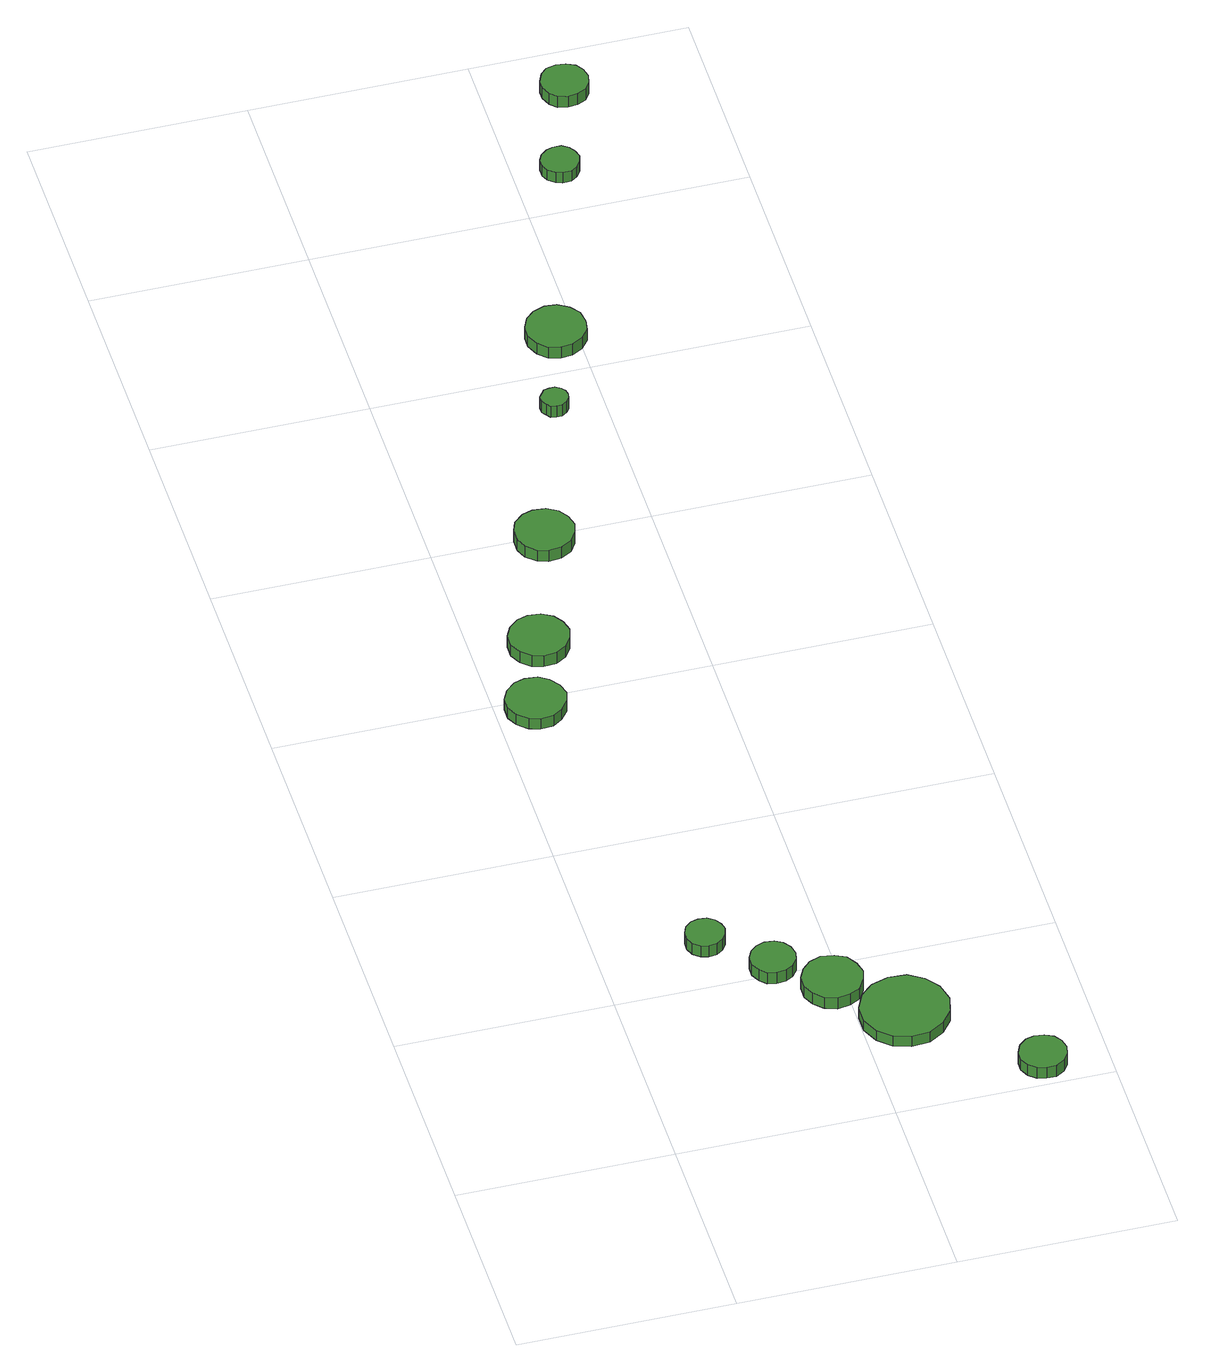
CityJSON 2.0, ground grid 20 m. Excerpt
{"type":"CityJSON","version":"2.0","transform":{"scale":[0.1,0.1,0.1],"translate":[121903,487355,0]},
"CityObjects":{
"tree1":{"type":"SolitaryVegetationObject","attributes":{"function":"something"},"geometry":[{"type":"MultiSurface","lod":"1","boundaries":[[[0,1,2,3,4,5,6,7,8,9,10,11,12,13,14]],[[15,16,17,18,19,20,21,22,23,24,25,26,27,28,29]],[[0,29,28,1]],[[1,28,27,2]],[[2,27,26,3]],[[3,26,25,4]],[[4,25,24,5]],[[5,24,23,6]],[[6,23,22,7]],[[7,22,21,8]],[[8,21,20,9]],[[9,20,19,10]],[[10,19,18,11]],[[11,18,17,12]],[[12,17,16,13]],[[13,16,15,14]],[[14,15,29,0]]]}]},
"tree2":{"type":"SolitaryVegetationObject","attributes":{"function":"something"},"geometry":[{"type":"MultiSurface","lod":"1","boundaries":[[[30,31,32,33,34,35,36,37,38,39,40,41,42,43,44]],[[45,46,47,48,49,50,51,52,53,54,55,56,57,58,59]],[[30,59,58,31]],[[31,58,57,32]],[[32,57,56,33]],[[33,56,55,34]],[[34,55,54,35]],[[35,54,53,36]],[[36,53,52,37]],[[37,52,51,38]],[[38,51,50,39]],[[39,50,49,40]],[[40,49,48,41]],[[41,48,47,42]],[[42,47,46,43]],[[43,46,45,44]],[[44,45,59,30]]]}]},
"tree3":{"type":"SolitaryVegetationObject","attributes":{"function":"something"},"geometry":[{"type":"MultiSurface","lod":"1","boundaries":[[[60,61,62,63,64,65,66,67,68,69,70,71,72,73,74]],[[75,76,77,78,79,80,81,82,83,84,85,86,87,88,89]],[[60,89,88,61]],[[61,88,87,62]],[[62,87,86,63]],[[63,86,85,64]],[[64,85,84,65]],[[65,84,83,66]],[[66,83,82,67]],[[67,82,81,68]],[[68,81,80,69]],[[69,80,79,70]],[[70,79,78,71]],[[71,78,77,72]],[[72,77,76,73]],[[73,76,75,74]],[[74,75,89,60]]]}]},
"tree4":{"type":"SolitaryVegetationObject","attributes":{"function":"something"},"geometry":[{"type":"MultiSurface","lod":"1","boundaries":[[[90,91,92,93,94,95,96,97,98,99,100,101,102,103,104]],[[105,106,107,108,109,110,111,112,113,114,115,116,117,118,119]],[[90,119,118,91]],[[91,118,117,92]],[[92,117,116,93]],[[93,116,115,94]],[[94,115,114,95]],[[95,114,113,96]],[[96,113,112,97]],[[97,112,111,98]],[[98,111,110,99]],[[99,110,109,100]],[[100,109,108,101]],[[101,108,107,102]],[[102,107,106,103]],[[103,106,105,104]],[[104,105,119,90]]]}]},
"tree5":{"type":"SolitaryVegetationObject","attributes":{"function":"something"},"geometry":[{"type":"MultiSurface","lod":"1","boundaries":[[[120,121,122,123,124,125,126,127,128,129,130,131,132,133,134]],[[135,136,137,138,139,140,141,142,143,144,145,146,147,148,149]],[[120,149,148,121]],[[121,148,147,122]],[[122,147,146,123]],[[123,146,145,124]],[[124,145,144,125]],[[125,144,143,126]],[[126,143,142,127]],[[127,142,141,128]],[[128,141,140,129]],[[129,140,139,130]],[[130,139,138,131]],[[131,138,137,132]],[[132,137,136,133]],[[133,136,135,134]],[[134,135,149,120]]]}]},
"tree6":{"type":"SolitaryVegetationObject","attributes":{"function":"something"},"geometry":[{"type":"MultiSurface","lod":"1","boundaries":[[[150,151,152,153,154,155,156,157,158,159,160,161,162,163,164]],[[165,166,167,168,169,170,171,172,173,174,175,176,177,178,179]],[[150,179,178,151]],[[151,178,177,152]],[[152,177,176,153]],[[153,176,175,154]],[[154,175,174,155]],[[155,174,173,156]],[[156,173,172,157]],[[157,172,171,158]],[[158,171,170,159]],[[159,170,169,160]],[[160,169,168,161]],[[161,168,167,162]],[[162,167,166,163]],[[163,166,165,164]],[[164,165,179,150]]]}]},
"tree7":{"type":"SolitaryVegetationObject","attributes":{"function":"something"},"geometry":[{"type":"MultiSurface","lod":"1","boundaries":[[[180,181,182,183,184,185,186,187,188,189,190,191,192,193,194]],[[195,196,197,198,199,200,201,202,203,204,205,206,207,208,209]],[[180,209,208,181]],[[181,208,207,182]],[[182,207,206,183]],[[183,206,205,184]],[[184,205,204,185]],[[185,204,203,186]],[[186,203,202,187]],[[187,202,201,188]],[[188,201,200,189]],[[189,200,199,190]],[[190,199,198,191]],[[191,198,197,192]],[[192,197,196,193]],[[193,196,195,194]],[[194,195,209,180]]]}]},
"tree8":{"type":"SolitaryVegetationObject","attributes":{"function":"something"},"geometry":[{"type":"MultiSurface","lod":"1","boundaries":[[[210,211,212,213,214,215,216,217,218,219,220,221,222,223,224]],[[225,226,227,228,229,230,231,232,233,234,235,236,237,238,239]],[[210,239,238,211]],[[211,238,237,212]],[[212,237,236,213]],[[213,236,235,214]],[[214,235,234,215]],[[215,234,233,216]],[[216,233,232,217]],[[217,232,231,218]],[[218,231,230,219]],[[219,230,229,220]],[[220,229,228,221]],[[221,228,227,222]],[[222,227,226,223]],[[223,226,225,224]],[[224,225,239,210]]]}]},
"tree9":{"type":"SolitaryVegetationObject","attributes":{"function":"something"},"geometry":[{"type":"MultiSurface","lod":"1","boundaries":[[[240,241,242,243,244,245,246,247,248,249,250,251,252,253,254]],[[255,256,257,258,259,260,261,262,263,264,265,266,267,268,269]],[[240,269,268,241]],[[241,268,267,242]],[[242,267,266,243]],[[243,266,265,244]],[[244,265,264,245]],[[245,264,263,246]],[[246,263,262,247]],[[247,262,261,248]],[[248,261,260,249]],[[249,260,259,250]],[[250,259,258,251]],[[251,258,257,252]],[[252,257,256,253]],[[253,256,255,254]],[[254,255,269,240]]]}]},
"tree10":{"type":"SolitaryVegetationObject","attributes":{"function":"something"},"geometry":[{"type":"MultiSurface","lod":"1","boundaries":[[[270,271,272,273,274,275,276,277,278,279,280,281,282,283,284]],[[285,286,287,288,289,290,291,292,293,294,295,296,297,298,299]],[[270,299,298,271]],[[271,298,297,272]],[[272,297,296,273]],[[273,296,295,274]],[[274,295,294,275]],[[275,294,293,276]],[[276,293,292,277]],[[277,292,291,278]],[[278,291,290,279]],[[279,290,289,280]],[[280,289,288,281]],[[281,288,287,282]],[[282,287,286,283]],[[283,286,285,284]],[[284,285,299,270]]]}]},
"tree11":{"type":"SolitaryVegetationObject","attributes":{"function":"something"},"geometry":[{"type":"MultiSurface","lod":"1","boundaries":[[[300,301,302,303,304,305,306,307,308,309,310,311,312,313,314]],[[315,316,317,318,319,320,321,322,323,324,325,326,327,328,329]],[[300,329,328,301]],[[301,328,327,302]],[[302,327,326,303]],[[303,326,325,304]],[[304,325,324,305]],[[305,324,323,306]],[[306,323,322,307]],[[307,322,321,308]],[[308,321,320,309]],[[309,320,319,310]],[[310,319,318,311]],[[311,318,317,312]],[[312,317,316,313]],[[313,316,315,314]],[[314,315,329,300]]]}]},
"tree12":{"type":"SolitaryVegetationObject","attributes":{"function":"something"},"geometry":[{"type":"MultiSurface","lod":"1","boundaries":[[[330,331,332,333,334,335,336,337,338,339,340,341,342,343,344]],[[345,346,347,348,349,350,351,352,353,354,355,356,357,358,359]],[[330,359,358,331]],[[331,358,357,332]],[[332,357,356,333]],[[333,356,355,334]],[[334,355,354,335]],[[335,354,353,336]],[[336,353,352,337]],[[337,352,351,338]],[[338,351,350,339]],[[339,350,349,340]],[[340,349,348,341]],[[341,348,347,342]],[[342,347,346,343]],[[343,346,345,344]],[[344,345,359,330]]]}]}
},
"vertices":[
[115,252,21],[113,259,21],[109,265,21],[103,269,21],[95,270,21],[88,268,21],[82,263,21],[79,256,21],[79,248,21],[82,241,21],[88,236,21],[95,234,21],[103,235,21],[109,239,21],[113,245,21],[113,245,8],[109,239,8],[103,235,8],[95,234,8],[88,236,8],[82,241,8],[79,248,8],[79,256,8],[82,263,8],[88,268,8],[95,270,8],[103,269,8],[109,265,8],[113,259,8],[115,252,8],
[167,209,17],[165,218,17],[160,225,17],[153,229,17],[144,230,17],[136,227,17],[130,222,17],[126,214,17],[126,205,17],[130,197,17],[136,191,17],[144,189,17],[153,190,17],[160,194,17],[165,201,17],[165,201,4],[160,194,4],[153,190,4],[144,189,4],[136,191,4],[130,197,4],[126,205,4],[126,214,4],[130,222,4],[136,227,4],[144,230,4],[153,229,4],[160,225,4],[165,218,4],[167,209,4],
[63,584,20],[60,595,20],[53,604,20],[44,610,20],[32,611,20],[22,608,20],[13,600,20],[8,590,20],[8,578,20],[13,568,20],[22,560,20],[32,557,20],[44,558,20],[53,564,20],[60,573,20],[60,573,8],[53,564,8],[44,558,8],[32,557,8],[22,560,8],[13,568,8],[8,578,8],[8,590,8],[13,600,8],[22,608,8],[32,611,8],[44,610,8],[53,604,8],[60,595,8],[63,584,8],
[217,169,19],[214,180,19],[208,190,19],[198,195,19],[186,197,19],[175,193,19],[167,185,19],[162,175,19],[162,163,19],[167,153,19],[175,145,19],[186,141,19],[198,143,19],[208,148,19],[214,158,19],[214,158,6],[208,148,6],[198,143,6],[186,141,6],[175,145,6],[167,153,6],[162,163,6],[162,175,6],[167,185,6],[175,193,6],[186,197,6],[198,195,6],[208,190,6],[214,180,6],[217,169,6],
[88,664,18],[85,675,18],[79,684,18],[69,690,18],[57,691,18],[47,688,18],[38,680,18],[33,670,18],[33,658,18],[38,648,18],[47,640,18],[57,637,18],[69,638,18],[79,644,18],[85,653,18],[85,653,5],[79,644,5],[69,638,5],[57,637,5],[47,640,5],[38,648,5],[33,658,5],[33,670,5],[38,680,5],[47,688,5],[57,691,5],[69,690,5],[79,684,5],[85,675,5],[88,664,5],
[281,117,17],[277,134,17],[267,147,17],[253,156,17],[236,157,17],[220,152,17],[208,141,17],[201,126,17],[201,109,17],[208,94,17],[220,83,17],[236,78,17],[253,79,17],[267,88,17],[277,101,17],[277,101,5],[267,88,5],[253,79,5],[236,78,5],[220,83,5],[208,94,5],[201,109,5],[201,126,5],[208,141,5],[220,152,5],[236,157,5],[253,156,5],[267,147,5],[277,134,5],[281,117,5],
[129,795,17],[126,806,17],[120,815,17],[110,821,17],[98,822,17],[88,819,17],[79,811,17],[75,801,17],[75,789,17],[79,779,17],[88,771,17],[98,768,17],[110,769,17],[120,775,17],[126,784,17],[126,784,4],[120,775,4],[110,769,4],[98,768,4],[88,771,4],[79,779,4],[75,789,4],[75,801,4],[79,811,4],[88,819,4],[98,822,4],[110,821,4],[120,815,4],[126,806,4],[129,795,4],
[363,29,17],[361,38,17],[356,45,17],[348,49,17],[339,50,17],[331,48,17],[324,42,17],[320,33,17],[320,24,17],[324,16,17],[331,10,17],[339,8,17],[348,8,17],[356,13,17],[361,20,17],[361,20,4],[356,13,4],[348,8,4],[339,8,4],[331,10,4],[324,16,4],[320,24,4],[320,33,4],[324,42,4],[331,48,4],[339,50,4],[348,49,4],[356,45,4],[361,38,4],[363,29,4],
[168,957,18],[167,962,18],[164,966,18],[159,969,18],[154,969,18],[149,968,18],[146,964,18],[143,960,18],[143,954,18],[146,950,18],[149,946,18],[154,945,18],[159,945,18],[164,948,18],[167,952,18],[167,952,5],[164,948,5],[159,945,5],[154,945,5],[149,946,5],[146,950,5],[143,954,5],[143,960,5],[146,964,5],[149,968,5],[154,969,5],[159,969,5],[164,966,5],[167,962,5],[168,957,5],
[207,1040,22],[205,1052,22],[198,1061,22],[188,1067,22],[177,1068,22],[166,1064,22],[158,1057,22],[153,1046,22],[153,1035,22],[158,1024,22],[166,1016,22],[177,1013,22],[188,1014,22],[198,1020,22],[205,1029,22],[205,1029,9],[198,1020,9],[188,1014,9],[177,1013,9],[166,1016,9],[158,1024,9],[153,1035,9],[153,1046,9],[158,1057,9],[166,1064,9],[177,1068,9],[188,1067,9],[198,1061,9],[205,1052,9],[207,1040,9],
[259,1248,21],[257,1255,21],[253,1261,21],[247,1265,21],[239,1265,21],[233,1263,21],[227,1258,21],[224,1252,21],[224,1244,21],[227,1238,21],[233,1233,21],[239,1231,21],[247,1231,21],[253,1235,21],[257,1241,21],[257,1241,9],[253,1235,9],[247,1231,9],[239,1231,9],[233,1233,9],[227,1238,9],[224,1244,9],[224,1252,9],[227,1258,9],[233,1263,9],[239,1265,9],[247,1265,9],[253,1261,9],[257,1255,9],[259,1248,9],
[295,1349,18],[293,1358,18],[288,1365,18],[280,1369,18],[271,1370,18],[262,1368,18],[256,1362,18],[252,1353,18],[252,1345,18],[256,1336,18],[262,1330,18],[271,1328,18],[280,1329,18],[288,1333,18],[293,1340,18],[293,1340,5],[288,1333,5],[280,1329,5],[271,1328,5],[262,1330,5],[256,1336,5],[252,1345,5],[252,1353,5],[256,1362,5],[262,1368,5],[271,1370,5],[280,1369,5],[288,1365,5],[293,1358,5],[295,1349,5]
]}
